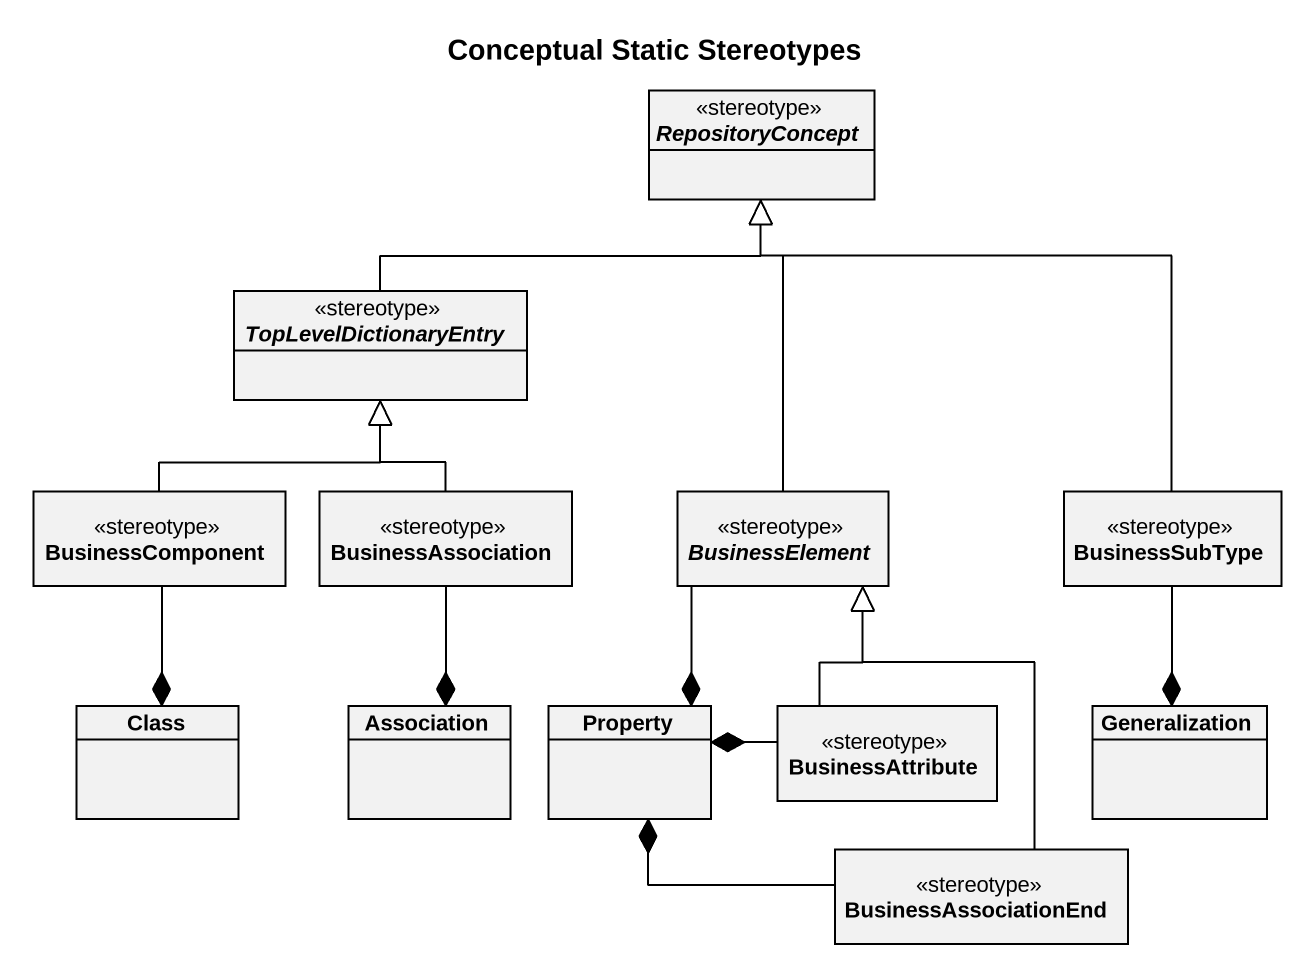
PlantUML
@startuml
title Conceptual Static Stereotypes
hide circle
hide empty members
abstract class RepositoryConcept <<stereotype>>
abstract class TopLevelDictionaryEntry <<stereotype>>
class BusinessComponent <<stereotype>>
class BusinessAssociation <<stereotype>>
abstract class BusinessElement <<stereotype>>
class BusinessSubType <<stereotype>>
class "Class" as Class_
class Association
class Property
class BusinessAttribute <<stereotype>>
class Generalization
class BusinessAssociationEnd <<stereotype>>
TopLevelDictionaryEntry -right-|> RepositoryConcept
BusinessComponent -up-|> TopLevelDictionaryEntry
BusinessComponent --* Class_
BusinessAssociation -up-|> TopLevelDictionaryEntry
BusinessAssociation --* Association
BusinessElement -up-|> RepositoryConcept
BusinessElement --* Property
BusinessSubType -up-|> RepositoryConcept
BusinessSubType --* Generalization
BusinessAttribute -up-|> BusinessElement
BusinessAttribute -left-* Property
BusinessAssociationEnd -up-|> BusinessElement
BusinessAssociationEnd -left-* Property
@enduml
